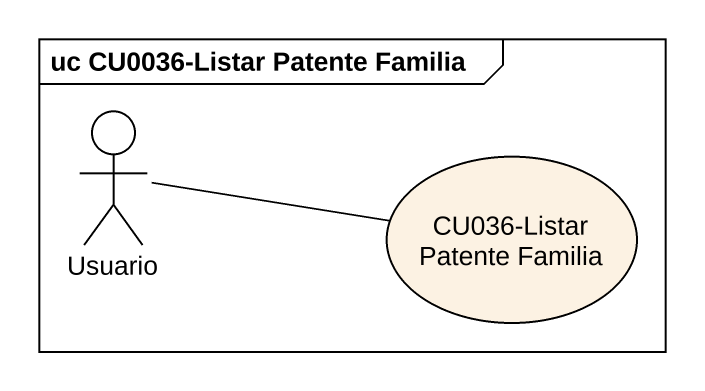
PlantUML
@startuml
mainframe uc CU0036-Listar Patente Familia
actor Usuario
usecase "CU036-Listar Patente Familia" as CU036_Listar_Patente_Familia
Usuario -right- CU036_Listar_Patente_Familia
@enduml
